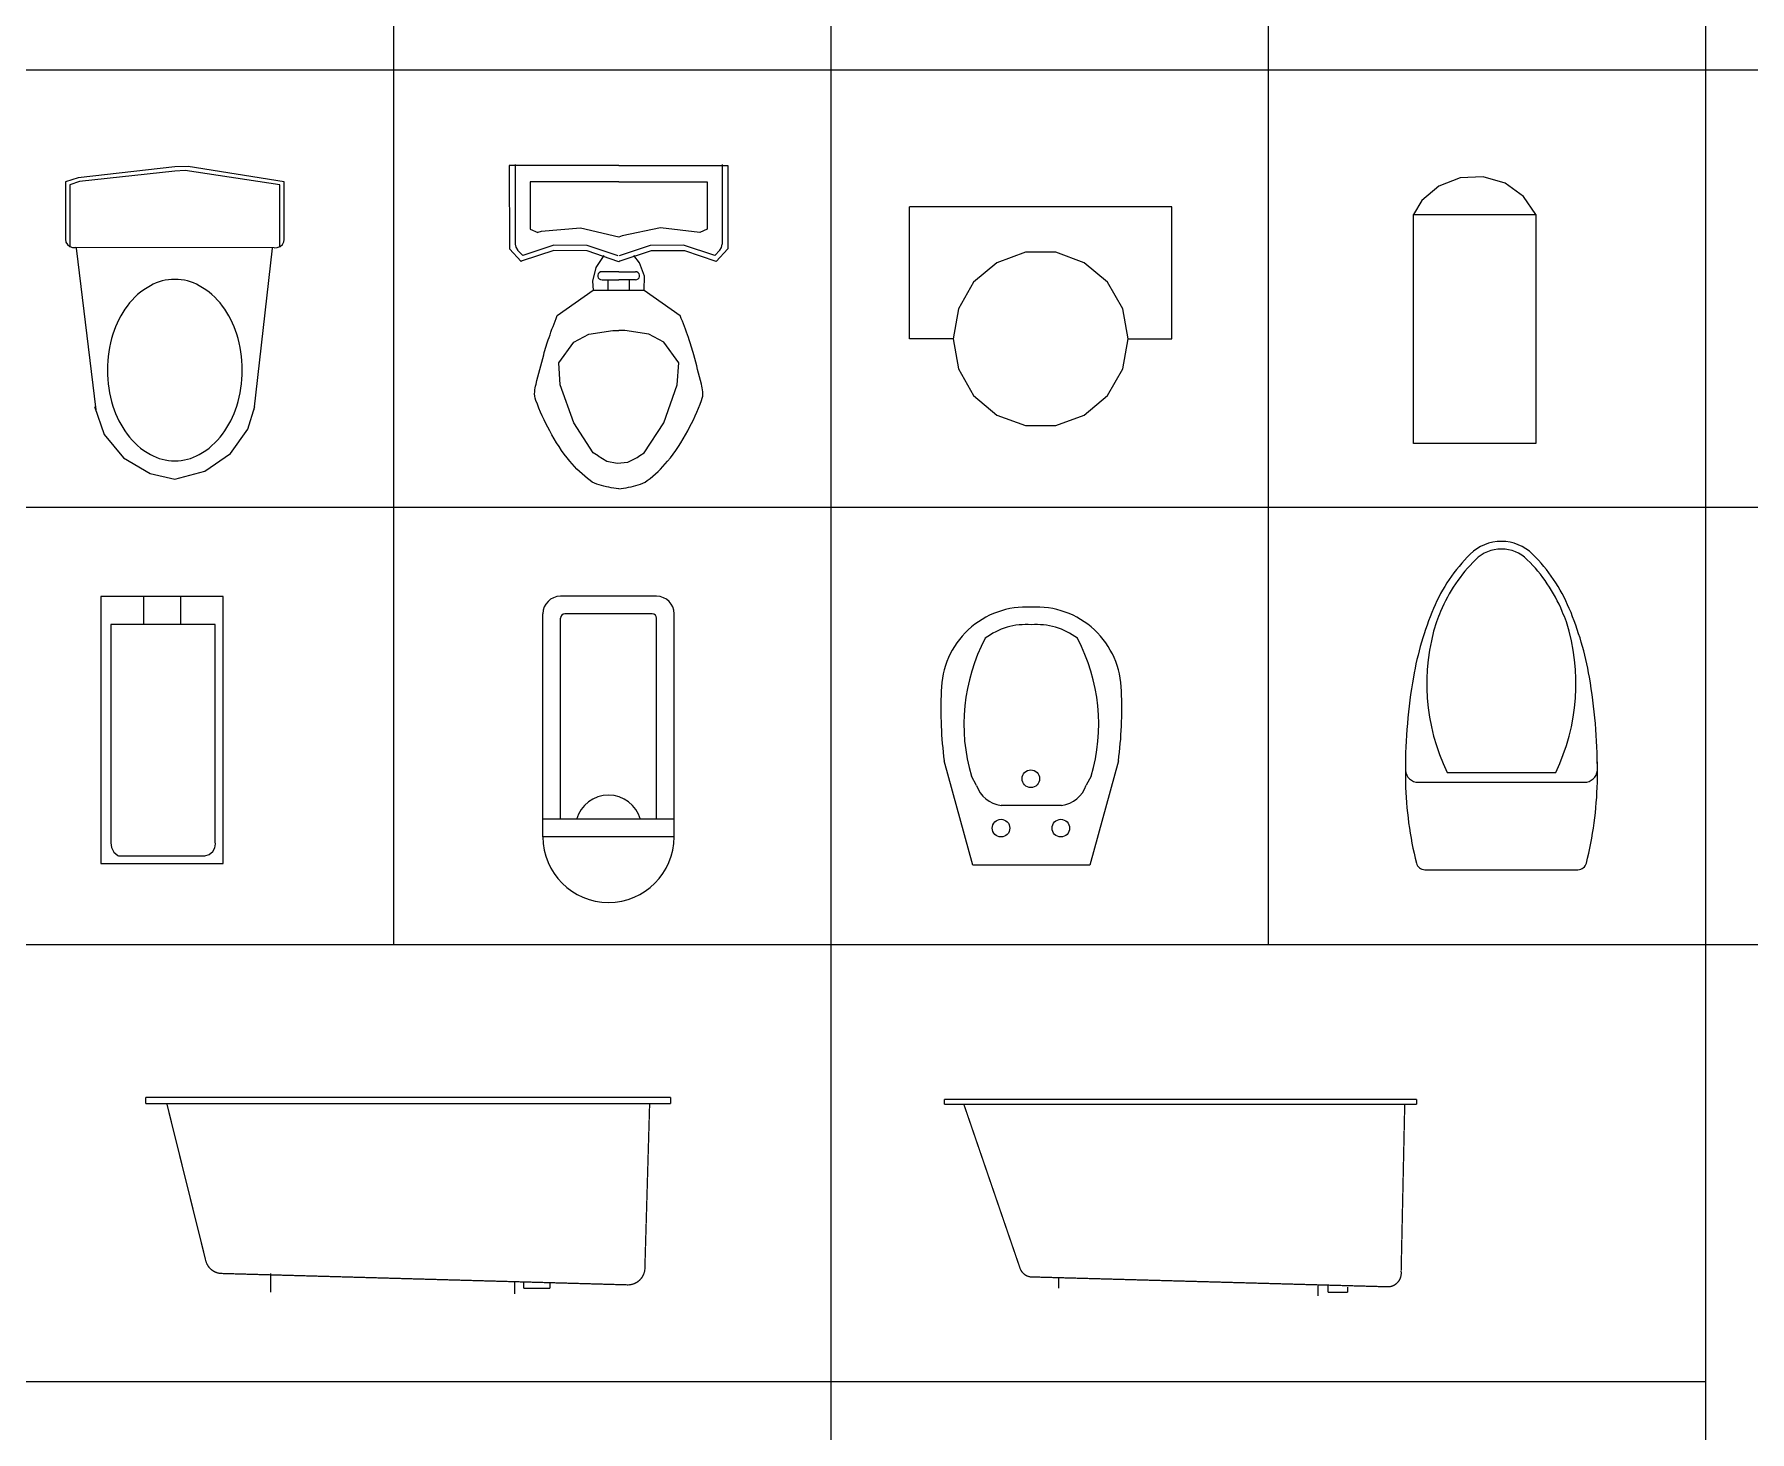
# Model space of a CAD drawing. Extents: x -72339 to 59654, y -38057 to 42097.
# Drawn here: x -14321 to -10399, y 34805 to 38001 of the extents above; entities that cross this region are included whole.
import ezdxf

# ---------------------------------------------------------------- set-up
doc = ezdxf.new("R2010")
doc.units = 0
doc.header["$MEASUREMENT"] = 0
doc.layers.get('0').update_dxf_attribs({"linetype": 'CONTINUOUS'})
doc.layers.add('TOL', color=5, linetype='CONTINUOUS')
doc.styles.add('DIM', font='txt')
doc.styles.get("Standard").update_dxf_attribs({"font": 'TXT', "bigfont": 'HZTXT'})

# ---------------------------------------------------------------- blocks, each defined once
blk = doc.blocks.new('1350')
at = {"color": 2}
for p, q in [((-250.4, 0), (-249.6, -190.3)), ((0, 0), (-250.4, 0)), ((-236.7, 2.3), (-236.7, -180.1)), ((0, 0), (249.6, 0)), ((236.7, 2.3), (236.7, -180.1)), ((249.6, 0), (249.6, -190.3)), ((-202.4, -37.2), (-202.4, -145.4)), ((0, -37.2), (-202.4, -37.2)), ((0, -37.2), (202.4, -37.2)), ((202.4, -37.2), (202.4, -145.4)), ((-202.4, -145.4), (-185.2, -153.4)), ((202.4, -145.4), (185.2, -153.4)), ((-249.6, -190.3), (-223, -219.3)), ((-231.4, -193.4), (-219.6, -206.2)), ((231.4, -193.4), (219.6, -206.2)), ((249.6, -190.3), (223, -219.3)), ((0, -243.1), (-38.1, -243.1)), ((-38.1, -261.6), (0, -261.6)), ((-24.3, -285.3), (-24.3, -261.6)), ((0, -243.1), (38.1, -243.1)), ((38.1, -261.6), (0, -261.6)), ((24.3, -285.3), (24.3, -261.6))]:
    blk.add_line(p, q, dxfattribs=at)
for points in [[(0, -163.9), (-87.3, -143.1), (-177.1, -151.1), (-185.2, -153.4)], [(185.2, -153.4), (95.8, -142.6), (7.8, -160.8), (0, -163.9)], [(-236.7, -180.1), (-235.4, -187.1), (-231.5, -193.3), (-231.4, -193.4)], [(0, -220.1), (-71.8, -195.3), (-148.4, -194.6), (-220.7, -218.1), (-223, -219.3)], [(-1, -206.8), (-72.3, -182.7), (-148.3, -182.5), (-219.6, -206.2)], [(223, -219.3), (151, -195), (74.4, -194.9), (2.3, -218.9), (0, -220.1)], [(219.6, -206.2), (148, -182.4), (72, -182.7), (1, -206.8)], [(231.4, -193.4), (235.3, -187.3), (236.7, -180.3), (236.7, -180.1)], [(-34.3, -206.2), (-52.7, -233.4), (-60, -264.9), (-58.3, -285.3)], [(58.3, -285.3), (58.7, -253.1), (47.2, -222.7), (34.3, -206.2)], [(-38.1, -243.1), (-41.5, -243.6), (-44.5, -245.2), (-46.8, -247.7), (-47.9, -250.7), (-47.9, -253.9), (-46.8, -256.9), (-44.5, -259.4), (-41.5, -261), (-38.1, -261.6), (-38.1, -261.6)], [(38.1, -261.6), (41.5, -261), (44.5, -259.4), (46.8, -256.9), (47.9, -253.9), (47.9, -250.7), (46.8, -247.7), (44.5, -245.2), (41.5, -243.6), (38.1, -243.1)], [(-140.6, -343.4), (-58.3, -285.3), (58.3, -285.3), (140.6, -343.4)], [(-47.1, -663.9), (-58.3, -657.4), (-102.9, -588.7), (-133.8, -501.7), (-137.2, -451.5), (-102.9, -404), (-68.6, -385.6), (-13.7, -377.7), (0, -377.7)], [(48.4, -663.2), (58.3, -657.4), (102.9, -588.7), (133.8, -501.7), (137.2, -451.5), (102.9, -404), (68.6, -385.6), (13.7, -377.7), (0, -377.7)], [(-47.1, -663.9), (-26.9, -676.1), (-3.4, -681), (20.6, -678.3), (42, -668.2), (48.4, -663.2)]]:
    blk.add_lwpolyline(points, dxfattribs=at)
for points in [[(0, -739.2, -0.047281), (-44.7, -730.6, -0.094012), (-65.2, -720.7, -0.063071), (-111.7, -676.5, -0.04776), (-157.8, -607.2, -0.028867), (-189.6, -537.2, -0.1123), (-192.1, -517.5, -0.028318), (-189, -500.4, -0.007115), (-171.5, -433.1, -0.014567), (-159.3, -393.5, -0.011298), (-140.6, -343.4)], [(0, -739.2, 0.047281), (44.7, -730.6, 0.094012), (65.2, -720.7, 0.063071), (111.7, -676.5, 0.04776), (157.8, -607.2, 0.028867), (189.6, -537.2, 0.1123), (192.1, -517.5, 0.028318), (189, -500.4, 0.007115), (171.5, -433.1, 0.014567), (159.3, -393.5, 0.011298), (140.6, -343.4)]]:
    blk.add_lwpolyline(points, format="xyb", dxfattribs=at)
at = {"style": 'DIM', "flags": 1}
for tag in ['XVALUE', 'YVALUE']:
    blk.add_attdef(tag, (-1000930.4, -1017298.7), '', height=0.02, dxfattribs=at)
blk = doc.blocks.new('2519')
at = {"color": 2, "const_width": 3}
for points in [[(0, -14.3), (0, 0)], [(0, 0), (1200, 0)], [(1200, 0), (1200, -14.3)], [(1200, -14.3), (0, -14.3)], [(48, -14.3), (136.7, -371.9)], [(1141.2, -387.4), (1152, -14.3)], [(170.4, -402.7), (1104.4, -428.9)], [(285.6, -402.7), (285.6, -445.7)], [(843.6, -421.3), (843.6, -450)], [(864, -422.8), (864, -437.1)], [(924, -437.1), (924, -424.2)], [(864, -437.1), (924, -437.1)]]:
    blk.add_lwpolyline(points, dxfattribs=at)
for points in [[(136.7, -371.9, 0.325633), (170.4, -402.7, 0.325633)], [(1104.4, -428.9, 0.411012), (1141.2, -387.4, 0.411012)]]:
    blk.add_lwpolyline(points, format="xyb", dxfattribs=at)
at = {"linetype": 'Continuous', "flags": 1}
for tag in ['XVALUE', 'YVALUE']:
    blk.add_attdef(tag, (-999999, -999999), '', height=0.02, dxfattribs=at)
blk = doc.blocks.new('1380')
for p, q in [((110, 0), (-110, 0)), ((-150, -550), (-150, -40)), ((-110, -510), (-110, -50)), ((100, -40), (-100, -40)), ((110, -510), (110, -50)), ((150, -550), (150, -40)), ((150, -510), (-150, -510)), ((150, -550), (-150, -550))]:
    blk.add_line(p, q)
for centre, radius, start, end in [((-110, -40), 40, 90, 180), ((110, -40), 40, 0, 90), ((-100, -50), 10, 90, 180), ((100, -50), 10, 0, 90), ((0, -531), 76.2, 15.9675, 164.0325), ((0, -550), 150, 180, 0)]:
    blk.add_arc(centre, radius, start, end)
at = {"layer": 'TOL', "style": 'DIM', "flags": 1}
for tag in ['XVALUE', 'YVALUE']:
    blk.add_attdef(tag, (-999999, -999999), '', height=0.02, dxfattribs=at)
blk = doc.blocks.new('1351')
at = {"color": 2}
for p, q in [((-273.6, -25.6), (-273.6, -157.2)), ((-263.5, -32.3), (-263.5, -173.6)), ((216.4, -174.2), (216.4, -32.3)), ((226.4, -157.8), (226.4, -25.6)), ((204.1, -176.7), (-251.3, -176))]:
    blk.add_line(p, q, dxfattribs=at)
for points in [[(-23.6, 8.4), (-244.5, -16.6), (-273.6, -25.6)], [(226.4, -25.6), (7, 9.3), (-23.6, 8.4)], [(216.4, -32.3), (0, 0), (-23.6, -1.1)], [(-23.6, -1.1), (-241, -25.3), (-263.5, -32.3)], [(-273.6, -157.2), (-272.4, -163.7), (-268.9, -169.4), (-263.5, -173.6), (-257, -175.9), (-251.3, -176)], [(-249.2, -177.3), (-204.3, -547.5)], [(199.5, -177.3), (157.1, -547.5)], [(204.1, -176.7), (211, -176.2), (217.4, -173.6), (222.5, -169.1), (225.6, -163.2), (226.4, -157.8)], [(-206.8, -539.3), (-184.6, -603.6), (-140.4, -656.8), (-79.5, -692.6), (-23.7, -705.7)], [(-23.5, -705.7), (45.5, -687.1), (103.6, -647.3), (143.8, -591.3), (159.7, -539.3)]]:
    blk.add_lwpolyline(points, dxfattribs=at)
blk.add_lwpolyline([(-23.4, -249, 0.13423), (-79.3, -263.4, 0.106831), (-132.4, -309.7, 0.082382), (-165.2, -374.1, 0.07076), (-177.6, -456.3, 0.07076), (-165.2, -538.5, 0.082382), (-132.4, -602.9, 0.106831), (-79.3, -649.2, 0.13423), (-23.4, -663.6, 0.13423), (32.6, -649.2, 0.106831), (85.7, -602.9, 0.082382), (118.5, -538.5, 0.07076), (130.9, -456.3, 0.07076), (118.5, -374.1, 0.082382), (85.7, -309.7, 0.106831), (32.6, -263.4, 0.13423)], format="xyb", close=True, dxfattribs=at)
at = {"style": 'DIM', "flags": 1}
for tag in ['XVALUE', 'YVALUE']:
    blk.add_attdef(tag, (-1001795.8, -1017581), '', height=0.02, dxfattribs=at)
blk = doc.blocks.new('1363')
for p, q in [((43.2, -64.1), (43.2, 0)), ((-41.5, -64.1), (-41.5, -0.7)), ((121.9, -64.1), (-116.7, -64.1)), ((-116.7, -64.1), (-116.7, -563)), ((121.9, -561.2), (121.9, -64.1)), ((-99.4, -593), (97.7, -593)), ((97.7, -593), (97.7, -593))]:
    blk.add_line(p, q)
blk.add_lwpolyline([(140, -610), (140, 0), (-140, 0), (-140, -610)], close=True)
for points in [[(-116.7, -563), (-115.6, -574.1), (-110.1, -584.2), (-100.8, -592.2), (-99.4, -593)], [(97.7, -593), (107.9, -589.4), (116, -583.1), (121.1, -574.8), (122.5, -565.6), (121.9, -561.2)]]:
    blk.add_lwpolyline(points)
at = {"style": 'DIM', "flags": 1}
for tag in ['XVALUE', 'YVALUE']:
    blk.add_attdef(tag, (-999999, -999999), '', height=0.02, dxfattribs=at)
blk = doc.blocks.new('1362')
at = {"color": 2}
for p, q in [((-140, -83), (140, -83)), ((-140, -606.9), (-140, -83)), ((140, -83), (140, -606.9)), ((140, -606.9), (-140, -606.9))]:
    blk.add_line(p, q, dxfattribs=at)
blk.add_lwpolyline([(140, -83), (111.6, -41.5), (69.8, -11.6), (19.5, 3.1), (-33.1, 0.9), (-81.8, -18.1), (-120.5, -51.4), (-140, -83)], dxfattribs=at)
at = {"style": 'DIM', "flags": 1}
for tag in ['XVALUE', 'YVALUE']:
    blk.add_attdef(tag, (-1002114.5, -1017608.8), '', height=0.02, dxfattribs=at)
blk = doc.blocks.new('1360')
at = {"color": 2}
for p, q in [((300, 0), (-300, 0)), ((-300, -301.8), (-300, 0)), ((300, -301.8), (300, 0)), ((-200, -301.8), (-300, -301.8)), ((200, -301.8), (300, -301.8))]:
    blk.add_line(p, q, dxfattribs=at)
blk.add_lwpolyline([(200, -301.8), (187.9, -233), (153.2, -172.5), (100, -127.6), (34.7, -103.7), (-34.7, -103.7), (-100, -127.6), (-153.2, -172.5), (-187.9, -233), (-200, -301.8), (-187.9, -370.7), (-153.2, -431.2), (-100, -476.1), (-34.7, -500), (34.7, -500), (100, -476.1), (153.2, -431.2), (187.9, -370.7), (200, -301.8)], dxfattribs=at)
at = {"style": 'DIM', "flags": 1}
for tag in ['XVALUE', 'YVALUE']:
    blk.add_attdef(tag, (-1000962.8, -1017640), '', height=0.02, dxfattribs=at)
blk = doc.blocks.new('2525')
at = {"color": 2, "const_width": 3}
for points in [[(0, 0), (1080, 0)], [(0, -11.9), (0, 0)], [(1080, 0), (1080, -11.9)], [(1080, -11.9), (0, -11.9)], [(45, -11.9), (173, -385.3)], [(1044.8, -394.2), (1053, -11.9)], [(197, -406.3), (1017.2, -429)], [(261.9, -408.2), (261.9, -432.1)], [(855, -426.1), (855, -450)], [(877.5, -429.7), (877.5, -424.9)], [(877.5, -441.6), (877.5, -429.7)], [(922.5, -429.7), (922.5, -441.6)], [(922.5, -441.6), (877.5, -441.6)]]:
    blk.add_lwpolyline(points, dxfattribs=at)
for points in [[(173, -385.3, 0.288458), (197, -406.3, 0.288458)], [(1017.2, -429, 0.41195), (1044.8, -394.2, 0.41195)]]:
    blk.add_lwpolyline(points, format="xyb", dxfattribs=at)
at = {"linetype": 'Continuous', "flags": 1}
for tag in ['XVALUE', 'YVALUE']:
    blk.add_attdef(tag, (-999999, -999999), '', height=0.02, dxfattribs=at)
blk = doc.blocks.new('1391')
for points in [[(394.630128, 227.140688, 0.043026), (376.25023, 440.33687, 0.056336), (330.310684, 597.402339, 0.098945), (246.481966, 721.432435, 0.197302), (175.02981, 750.769736, 0.197302), (103.577654, 721.432435, 0.098945), (19.748937, 597.402339, 0.056336), (-26.19061, 440.33687, 0.043026), (-44.570507, 227.140688, 0.043026)], [(-43.97019, 252.376248, 0.015542), (-44.372393, 199.990585, 0.055493), (-19.402029, 15.146006, 0.344103), (0, 0), (350.05962, 0, 0.344103), (369.46165, 15.146006, 0.055493), (394.432013, 199.990585, 0.015542), (394.02981, 252.376248)], [(-44.570507, 227.140688, 0.386524), (-14.707079, 200), (364.7667, 200, 0.386524), (394.630128, 227.140688)]]:
    blk.add_lwpolyline(points, format="xyb")
blk.add_lwpolyline([(26.35003, 566.66484, 0.191306), (50.84411, 222.403331), (299.215511, 222.403331, 0.191306), (323.70959, 566.66484, 0.009071), (314.165889, 590.631511, 0.098945), (234.179561, 708.976539, 0.197302), (175.02981, 733.262637, 0.197302), (115.88006, 708.976539, 0.098945), (35.893732, 590.631511, 0.009071)], format="xyb", close=True)
at = {"style": 'DIM', "flags": 1}
for tag in ['YVALUE', 'XVALUE']:
    blk.add_attdef(tag, (-999999, -999999), '', height=0.02, dxfattribs=at)
blk = doc.blocks.new('1394')
for p, q in [((0, 0), (-65.593155, 238.644301)), ((332.950803, 238.644301), (267.357647, 0)), ((8.147626, 182.774977), (-3.431148, 203.881794)), ((270.840001, 204.056441), (259.33275, 183.121481)), ((202.878922, 136.948492), (64.478725, 136.948492)), ((133.678824, 0), (0, 0)), ((267.357647, 0), (133.678824, 0))]:
    blk.add_line(p, q)
for centre in [(132.624238, 198.025061), (64.478725, 85.078782), (201.146114, 85.078782)]:
    blk.add_circle(centre, 20.1248)
for centre, radius, start, end in [((121.730159, 396.601056), 194.026319, 86.469337, 179.423514), ((145.627488, 396.601056), 194.026319, 0.576486, 93.530663), ((121.730159, 396.601056), 154.026319, 85.550783, 127.303044), ((145.627488, 396.601056), 154.026319, 52.696956, 94.449217), ((400.323118, 322.356013), 420.777433, 152.120085, 196.35335), ((-132.965471, 322.356013), 420.777433, 343.64665, 27.879915), ((847.59835, 356.961588), 920.824471, 177.411193, 187.382378), ((-580.240703, 356.961588), 920.824471, 352.617622, 2.588807), ((74.122318, 206.337709), 70.056137, 199.654087, 262.087813), ((193.235329, 206.337709), 70.056137, 277.912187, 340.646554)]:
    blk.add_arc(centre, radius, start, end)
at = {"style": 'DIM', "flags": 1}
for tag in ['YVALUE', 'XVALUE']:
    blk.add_attdef(tag, (-999999, -999999), '', height=0.02, dxfattribs=at)

msp = doc.modelspace()

# ---------------------------------------------------------------- linework, layer by layer
for p, q in [((-13499.1, 35919.4), (-13499.1, 41919.4)), ((-12499.1, 35919.4), (-12499.1, 41919.4)), ((-11499.1, 35919.4), (-11499.1, 41919.4)), ((-10499.1, 30919.4), (-10499.1, 41919.4)), ((-17499.1, 37919.4), (-10499.1, 37919.4)), ((-10499.1, 37919.4), (-2499.1, 37919.4)), ((-17499.1, 36919.4), (-10499.1, 36919.4)), ((-10499.1, 36919.4), (-2499.1, 36919.4)), ((-17499.1, 35919.4), (-2499.1, 35919.4)), ((-12499.1, 30919.4), (-12499.1, 35919.4)), ((-17499.1, 34919.4), (-10499.1, 34919.4))]:
    msp.add_line(p, q)

# ---------------------------------------------------------------- block references
for name, p in [('1351', (-13976.6, 37688.9)), ('1350', (-12985, 37700.6)), ('1362', (-11028.1, 37671.5)), ('1360', (-12020.5, 37605.9)), ('1391', (-11141.8, 36090.1)), ('1363', (-14029.4, 36714.6)), ('1380', (-13008.3, 36715.3)), ('1394', (-12175.3, 36100.1)), ('2519', (-14066.3, 35569.5)), ('2525', (-12240.8, 35565.2))]:
    msp.add_blockref(name, p)

doc.saveas('drawing.dxf')
